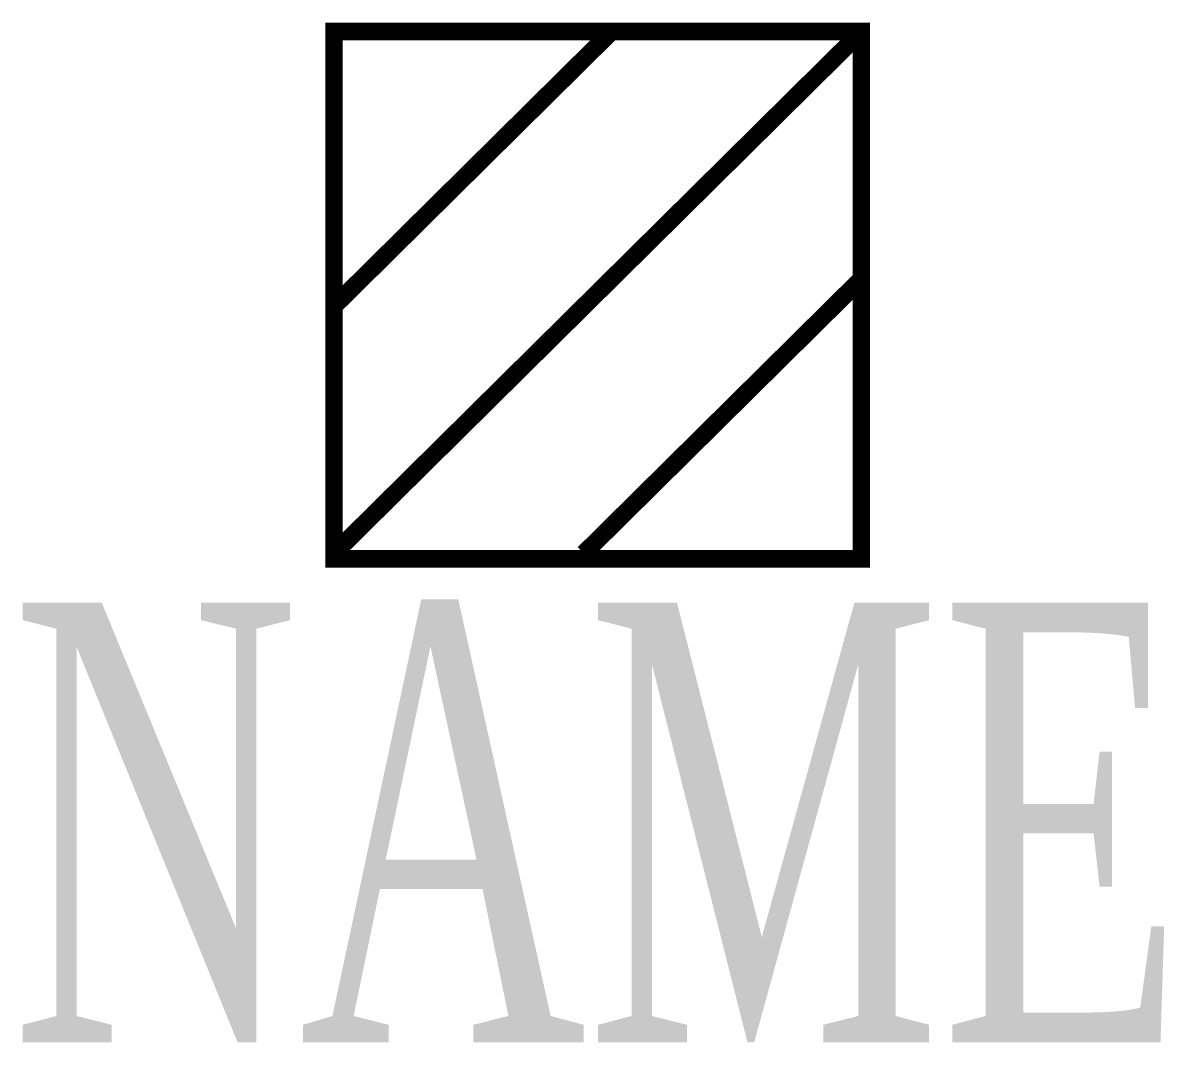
# Model space of a CAD drawing. Header units: millimetres. Extents: x -3.27 to 3.22, y -4.25 to 1.55.
import ezdxf
from ezdxf.enums import TextEntityAlignment as Align

# ---------------------------------------------------------------- set-up
doc = ezdxf.new("R2010")
doc.units = ezdxf.units.MM
doc.styles.add('CHINESE', font='TIMES.TTF', dxfattribs={"width": 0.8, "height": 3})

msp = doc.modelspace()

# ---------------------------------------------------------------- linework, layer by layer
at = {"color": 5, "const_width": 0.1}
msp.add_lwpolyline([(-1.5, 1.5), (-1.5, -1.5), (1.5, -1.5), (1.5, 1.5)], close=True, dxfattribs=at)
for points in [[(1.5, 1.5), (-1.5, -1.4693)], [(0.0785, 1.5), (-1.5, -0.0623)], [(1.5, 0.093), (-0.0785, -1.4693)]]:
    msp.add_lwpolyline(points, dxfattribs=at)

# ---------------------------------------------------------------- texts
at = {"style": 'CHINESE', "width": 0.6}
msp.add_attdef('NAME', text='JZ000', height=2.5, dxfattribs=at).set_placement((0, -3), align=Align.MIDDLE_CENTER)

doc.saveas('drawing.dxf')
